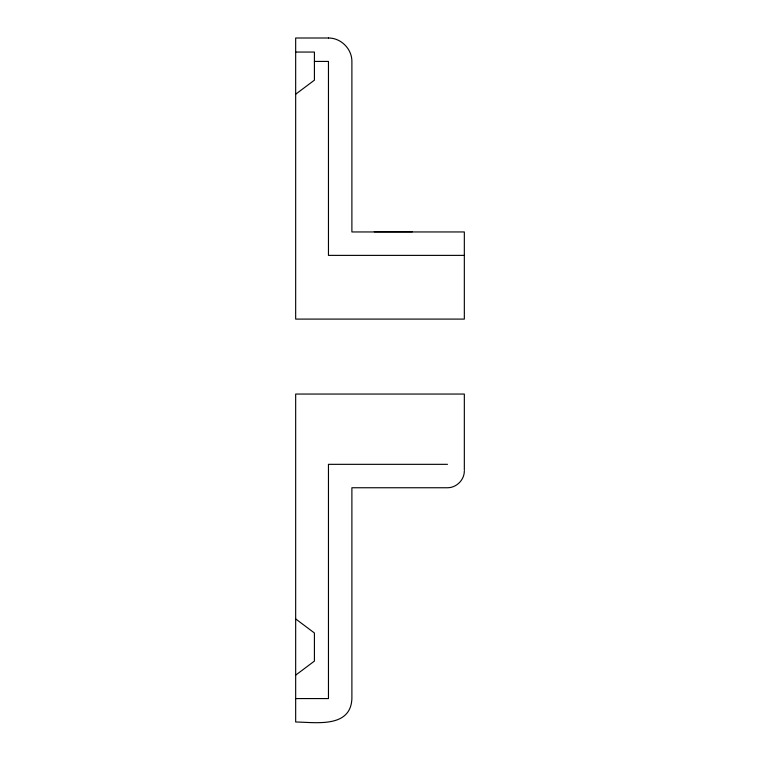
<?xml version="1.0" encoding="UTF-8"?>
<svg xmlns="http://www.w3.org/2000/svg" width="760" height="760" viewBox="0 0 760 760"><rect width="100%" height="100%" fill="white"/><g stroke="black" fill="none" stroke-linecap="round" stroke-linejoin="round"><path stroke-width="1.14" d="M464.331 470.887C464.388 479.911 456.494 487.806 447.459 487.749L351.889 487.749L351.889 698.573C350.721 728.365 315.685 722.266 295.668 722L295.668 394.05L464.331 394.05L464.331 469.946M295.668 94.221L314.412 80.161L314.412 52.05L295.668 52.05M295.668 675.146L314.412 661.095L314.412 632.985L295.668 618.934M314.412 61.427L328.462 61.427L328.462 255.379L464.331 255.379M374.272 231.771L412.385 231.771M447.459 464.331L328.462 464.331L328.462 698.573L295.668 698.573M328.462 38L295.668 38L295.668 319.095L464.331 319.095L464.331 231.952L351.889 231.952L351.889 61.427C351.966 48.887 341.002 37.924 328.462 38"/></g></svg>
